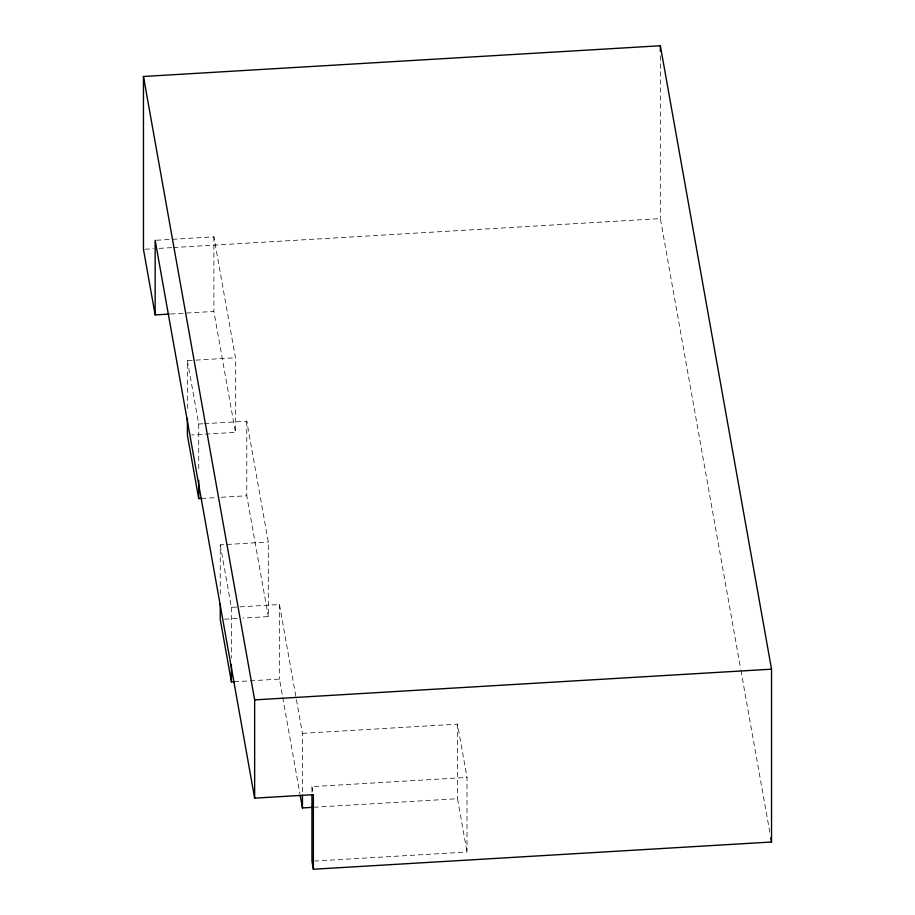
<?xml version="1.0" encoding="UTF-8"?>
<svg xmlns="http://www.w3.org/2000/svg" width="915" height="915" viewBox="0 0 915 915"><rect width="100%" height="100%" fill="white"/><g stroke="black" fill="none" stroke-linecap="round" stroke-linejoin="round"><path stroke-width="0.69" stroke-dasharray="4.58 3.43" d="M156.556 240.245L213.881 236.836L235.452 357.776L235.452 432.36L191.647 434.968M144.879 249.235L153.423 248.731M159.119 248.388L171.94 247.633M173.358 247.542L660.356 218.594L740.67 668.922M170.533 313.994L213.881 311.42L235.452 432.36M187.403 408.479L187.403 360.636L194.472 360.213M195.879 360.133L235.452 357.776M187.403 360.636L198.715 424.034L202.947 423.782M204.365 423.702L246.764 421.175L268.312 542.012L268.312 616.596L242.875 618.105M201.54 498.446L215.666 497.611M221.327 497.28L246.764 495.758L268.312 616.596M220.263 594.121L220.263 544.871L268.312 542.012M220.263 544.871L231.415 607.366L279.464 604.506L302.442 733.35L302.442 793.854M224.507 619.203L237.225 618.437M234.24 681.778L279.464 679.09L282.461 695.892M302.442 733.35L457.5 724.131L467.005 777.418L467.005 852.002L314.794 861.061M311.946 792.276L311.946 786.637L467.005 777.418M313.822 807.259L457.5 798.715L467.005 852.002M740.921 670.329L769.789 832.158M311.946 786.637L313.376 794.666M282.712 697.299L299.937 793.923M660.356 55.746L660.356 218.594M457.5 724.131L457.5 798.715M279.464 604.506L279.464 679.09M246.764 421.175L246.764 495.758M231.415 607.366L231.415 658.022M213.881 236.836L213.881 311.42M198.715 424.034L198.715 471.877"/><path stroke-width="1.37" d="M169.138 314.074L155.161 314.909L143.461 249.326L143.461 76.483L660.356 45.75L771.539 669.174L771.539 842.006L313.376 869.25L311.946 861.221L311.946 795.089M187.403 418.338L187.403 435.22L198.715 498.618L201.54 498.446M220.263 603.969L220.263 619.455L231.415 681.95L234.24 681.778M143.461 76.483L254.644 699.895L771.539 669.174M155.161 314.909L155.161 240.325L254.644 798.155L313.376 794.666L313.376 869.25M300.189 795.329L302.442 807.934L312.404 807.339M770.785 837.785L771.539 842.006M660.356 45.75L660.356 51.469M302.442 795.261L302.442 807.934M254.644 699.895L254.644 798.155M231.415 665.056L231.415 681.95M198.715 480.329L198.715 498.618"/></g></svg>
